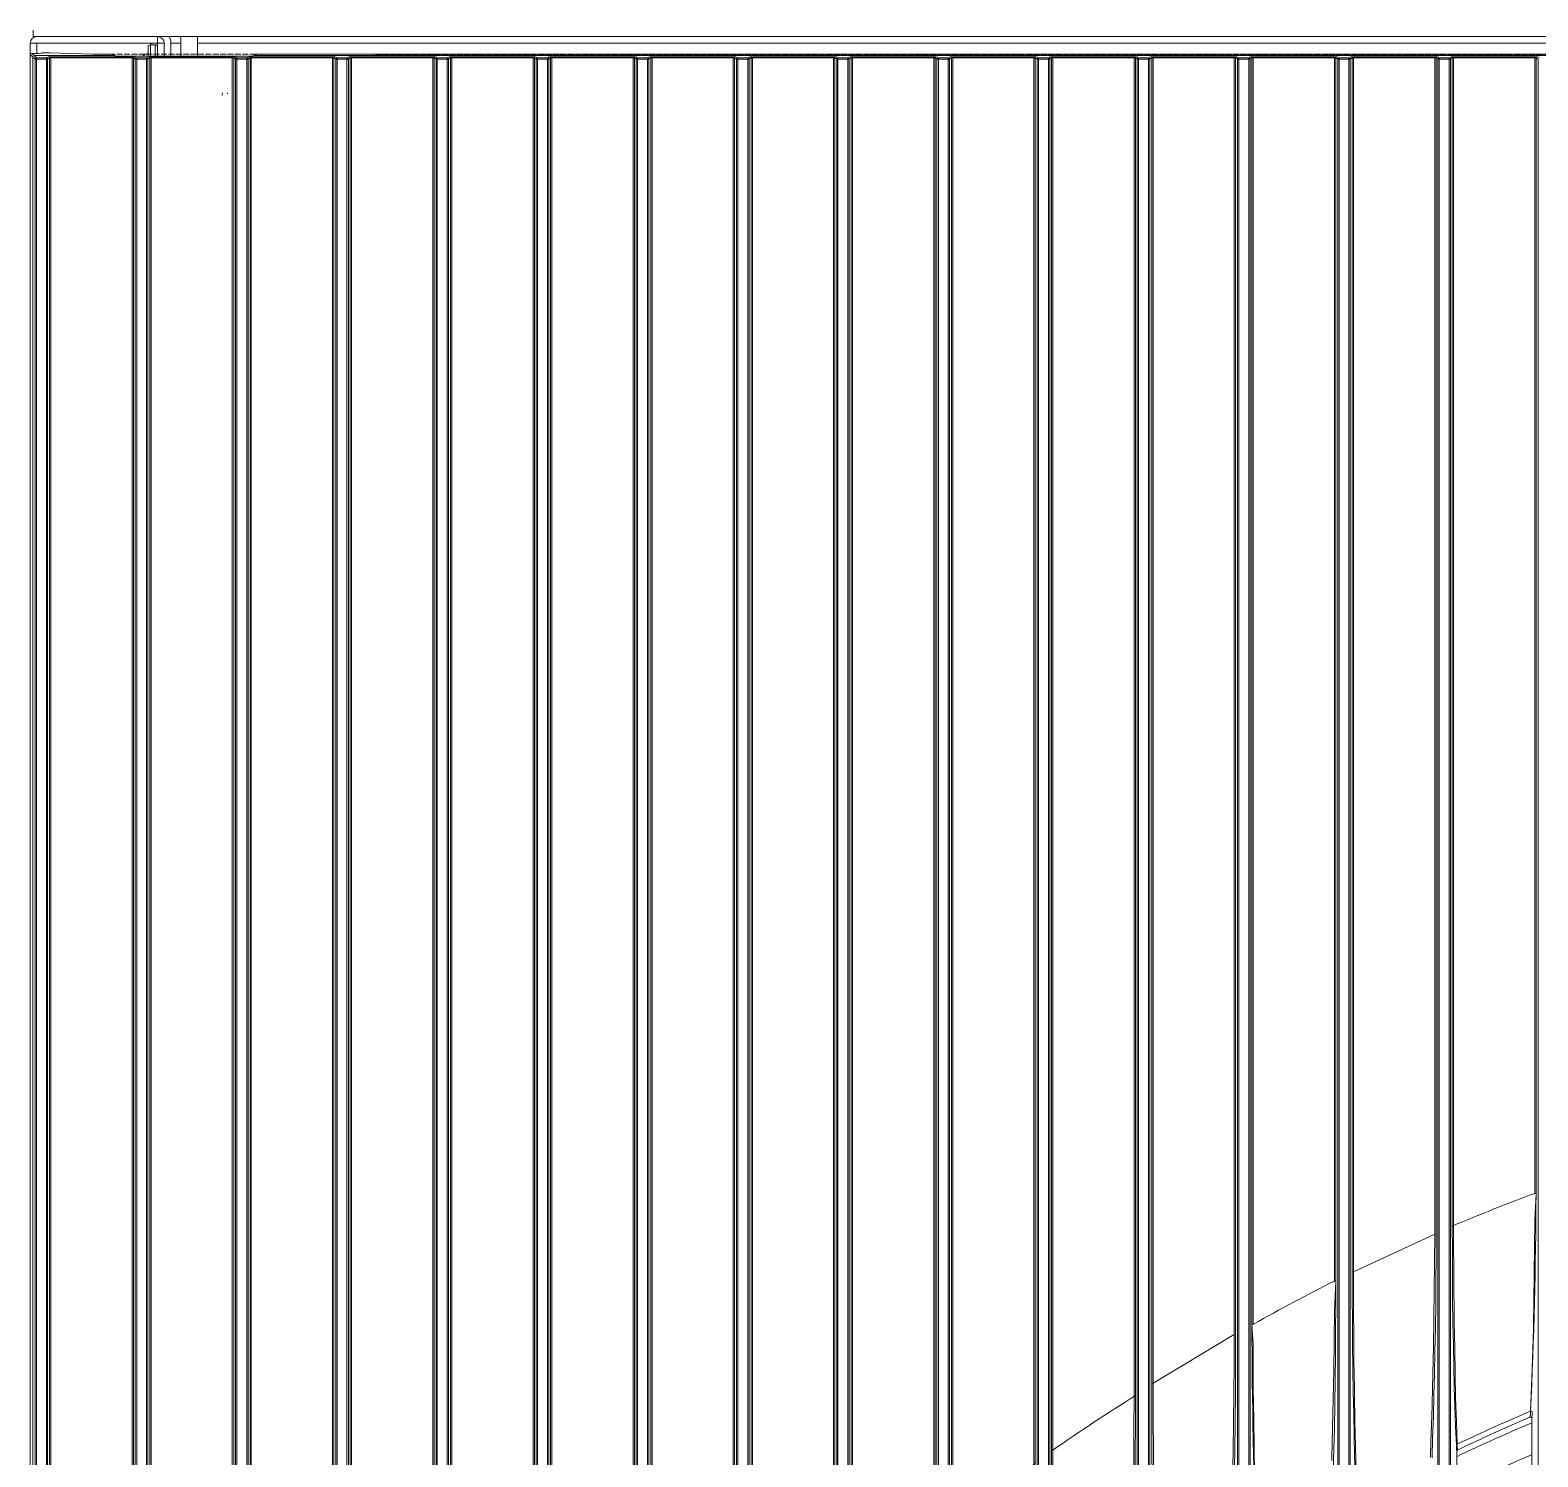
# Model space of a CAD drawing. Header units: millimetres. Extents: x 90740 to 167944, y -39332 to 25855.
# Drawn here: x 137529.7 to 137979.1, y 12606.7 to 13031.9 of the extents above; entities that cross this region are included whole.
import ezdxf

# ---------------------------------------------------------------- set-up
doc = ezdxf.new("R2010")
doc.units = ezdxf.units.MM
doc.linetypes.add('PDF_IMPORT', pattern=[1, 0.8, -0.2])
doc.layers.add('PDF4_Geometry', color=7, linetype='Continuous')

# ---------------------------------------------------------------- blocks, each defined once
blk = doc.blocks.new('200-A_10 bis 12')
at = {"layer": 'PDF4_Geometry', "lineweight": 13}
for p, q in [((6274.36, 3276.98), (7412.41, 3276.98)), ((6298.87, 3274.07), (6298.87, 3276.98)), ((6273.92, 3275.98), (6273.92, 2335.53)), ((6307.07, 3274.07), (6286.66, 3274.07)), ((6274.87, 2336.02), (6274.87, 3273.81)), ((6277.01, 3273.96), (6277.01, 2335.87)), ((6289.13, 2335.87), (6289.13, 3273.96)), ((6291.97, 3273.96), (6291.97, 2335.87)), ((6321.83, 2922.52), (6321.83, 3273.96)), ((6363.79, 3005.98), (6363.79, 3273.96)), ((6366.64, 2994.88), (6366.64, 3273.96)), ((6409.04, 3273.61), (6410.93, 3273.61)), ((6409.29, 2336.02), (6409.29, 3273.81)), ((6411.42, 3049.45), (6411.42, 3273.96)), ((6485.4, 2336.02), (6485.4, 3273.81))]:
    blk.add_line(p, q, dxfattribs=at)
for points in [[(6274.39, 3277.94), (6274.36, 3276.98)], [(6292.88, 3274.07), (6292.88, 3276.98)], [(6296.37, 3276.98), (6296.37, 3274.07)], [(6293.9, 3275.98), (6273.92, 3275.98)], [(6275.76, 3274.56), (6275.63, 3274.5), (6275.5, 3274.5), (6275.23, 3274.47), (6274.1, 3274.47), (6273.96, 3274.43), (6273.92, 3274.27)], [(6273.92, 3274.27), (6274.3, 3273.94), (6274.3, 2335.87), (6273.92, 2335.53), (6273.96, 2335.4), (6274.1, 2335.33)], [(6274.1, 3274.47), (6274.5, 3274.14), (6286.53, 3274.14), (6286.09, 3274.34)], [(6274.5, 3274.14), (6274.87, 3273.81), (6276.34, 3273.81), (6276.63, 3273.96), (6289.51, 3273.96), (6289.82, 3273.81), (6291.26, 3273.81), (6291.57, 3273.96), (6304.47, 3273.96), (6304.74, 3273.81), (6306.22, 3273.81), (6306.49, 3273.96), (6319.39, 3273.96), (6319.66, 3273.81), (6321.14, 3273.81), (6321.41, 3273.96), (6334.31, 3273.96), (6334.58, 3273.81), (6336.06, 3273.81), (6336.37, 3273.96), (6349.23, 3273.96), (6349.54, 3273.81), (6351.01, 3273.81), (6351.27, 3273.96), (6364.19, 3273.96), (6364.46, 3273.81), (6365.93, 3273.81), (6366.24, 3273.96), (6379.11, 3273.96), (6379.4, 3273.81), (6380.89, 3273.81), (6381.16, 3273.96), (6394.06, 3273.96), (6394.32, 3273.81), (6395.81, 3273.81), (6396.08, 3273.96), (6408.98, 3273.96), (6409.29, 3273.81), (6410.73, 3273.81), (6411.04, 3273.96), (6423.9, 3273.96), (6424.21, 3273.81), (6425.69, 3273.81), (6425.96, 3273.96), (6438.86, 3273.96), (6439.13, 3273.81), (6440.61, 3273.81), (6440.88, 3273.96), (6453.78, 3273.96), (6454.05, 3273.81), (6455.53, 3273.81), (6455.82, 3273.96), (6468.7, 3273.96), (6469.01, 3273.81), (6470.48, 3273.81), (6470.74, 3273.96), (6483.66, 3273.96), (6483.93, 3273.81), (6485.4, 3273.81), (6485.71, 3273.96), (6498.56, 3273.96), (6498.87, 3273.81)], [(6274.92, 3275.98), (6274.92, 3274.47)], [(6286.11, 3274.34), (6283.24, 3274.34), (6276.81, 3274.56), (6275.76, 3274.56), (6275.72, 3274.54), (6275.7, 3274.54), (6275.58, 3274.5)], [(6286.73, 3274.07), (6286.15, 3274.3), (6286.11, 3274.34)], [(6286.66, 3274.07), (6286.53, 3274.14)], [(6291.5, 3274.07), (6291.5, 3275.58)], [(6292.55, 3274.07), (6292.55, 3275.76), (6291.84, 3275.76), (6291.84, 3274.07)], [(6291.9, 3275.98), (6291.9, 3275.76)], [(6293.9, 3274.07), (6293.9, 3275.98)], [(6296.41, 3275.98), (6294.88, 3275.98), (6294.88, 3274.07)], [(6298.87, 3275.98), (7412.88, 3275.98)], [(6929.13, 3274.34), (6307.64, 3274.34), (6307.6, 3274.3), (6307.02, 3274.07)], [(6307.27, 3274.14), (6307.07, 3274.07)], [(6307.71, 3274.34), (6307.27, 3274.14), (6948.69, 3274.14)], [(6274.3, 2335.87), (6274.65, 2336.22), (6274.65, 3273.61), (6274.3, 3273.94)], [(6276.52, 3273.61), (6274.65, 3273.61), (6274.72, 3273.74), (6274.87, 3273.81), (6274.87, 3273.74)], [(6276.34, 3273.81), (6276.34, 2336.02), (6276.49, 2336.09), (6276.52, 2336.22), (6276.81, 2336.07), (6276.81, 3273.79), (6276.52, 3273.61), (6276.49, 3273.74), (6276.34, 3273.81), (6276.34, 3273.74)], [(6276.52, 3273.61), (6276.52, 2336.22)], [(6289.33, 3273.79), (6276.81, 3273.79), (6276.74, 3273.92), (6276.63, 3273.96)], [(6289.51, 3273.96), (6289.39, 3273.92), (6289.33, 3273.79)], [(6291.46, 3273.61), (6289.59, 3273.61), (6289.64, 3273.74), (6289.82, 3273.81), (6289.82, 3273.74)], [(6289.82, 3273.81), (6289.82, 2336.02), (6289.64, 2336.09), (6289.59, 2336.22)], [(6291.26, 3273.81), (6291.26, 2336.02), (6291.39, 2336.09), (6291.46, 2336.22), (6291.77, 2336.07), (6291.77, 3273.79), (6291.46, 3273.61), (6291.39, 3273.74), (6291.26, 3273.81)], [(6291.46, 3273.61), (6291.46, 2336.22)], [(6304.25, 3273.79), (6291.77, 3273.79), (6291.7, 3273.92), (6291.57, 3273.96)], [(6304.05, 2715.15), (6304.03, 2729.76), (6303.98, 2746.21), (6303.96, 2762.62), (6303.91, 2779.07), (6303.91, 2823.54), (6303.96, 2842.15), (6303.98, 2860.73), (6304.03, 2873.54), (6304.03, 2892.72), (6304.05, 2894.3), (6304.05, 3273.96)], [(6304.47, 3273.96), (6304.29, 3273.92), (6304.25, 3273.79)], [(6306.42, 3273.61), (6304.54, 3273.61), (6304.6, 3273.74), (6304.74, 3273.81), (6304.74, 3273.74)], [(6304.74, 3273.81), (6304.74, 2336.02), (6304.6, 2336.09), (6304.54, 2336.22)], [(6306.22, 3273.81), (6306.22, 2336.02), (6306.36, 2336.09), (6306.42, 2336.22), (6306.69, 2336.07), (6306.69, 2729.63), (6306.76, 2741.42), (6306.76, 2753.27), (6306.8, 2769.03), (6306.8, 2784.8), (6306.82, 2800.61), (6306.82, 2821.41), (6306.8, 2837.93), (6306.76, 2854.4), (6306.76, 2866.79), (6306.73, 2879.16), (6306.69, 2891.53), (6306.69, 3273.79), (6306.42, 3273.61), (6306.36, 3273.74), (6306.22, 3273.81)], [(6306.42, 3273.61), (6306.42, 2336.22)], [(6319.19, 3273.79), (6306.69, 3273.79), (6306.62, 3273.92), (6306.49, 3273.96)], [(6306.87, 3273.96), (6306.87, 2877.89), (6306.89, 2864.91), (6306.93, 2851.87), (6306.93, 2838.88), (6306.96, 2826.12), (6306.96, 2788.64), (6306.93, 2772.39), (6306.93, 2756.14), (6306.89, 2739.88), (6306.87, 2727.12)], [(6319.46, 2336.22), (6319.46, 3273.61), (6319.19, 3273.79), (6319.19, 2925.03), (6319.15, 2914.73), (6319.12, 2904.36), (6319.08, 2894.03), (6319.01, 2883.73), (6318.95, 2870.83), (6318.88, 2857.91), (6318.81, 2845.01), (6318.75, 2832.07), (6318.7, 2818.5), (6318.7, 2792.15)], [(6318.99, 2935.4), (6318.99, 3273.96)], [(6319.39, 3273.96), (6319.26, 3273.92), (6319.19, 3273.79)], [(6321.34, 3273.61), (6319.46, 3273.61), (6319.52, 3273.74), (6319.66, 3273.81), (6319.66, 3273.74)], [(6319.66, 3273.81), (6319.66, 2336.02), (6319.52, 2336.09), (6319.46, 2336.22)], [(6322.25, 2823.14), (6322.23, 2826.49), (6322.23, 2829.87), (6322.19, 2831.53), (6322.12, 2843.77), (6322.05, 2855.98), (6321.99, 2868.19), (6321.9, 2880.38), (6321.83, 2892.59), (6321.72, 2904.8), (6321.7, 2913.97), (6321.65, 2923.16), (6321.61, 2932.36), (6321.61, 3273.79), (6321.34, 3273.61), (6321.28, 3273.74), (6321.14, 3273.81)], [(6321.14, 3273.81), (6321.14, 2336.02), (6321.28, 2336.09), (6321.34, 2336.22), (6321.61, 2336.07), (6321.61, 2677.43), (6321.65, 2686.62), (6321.7, 2695.79), (6321.72, 2704.94), (6321.83, 2717.08), (6321.9, 2729.25), (6321.99, 2741.39), (6322.05, 2753.69), (6322.12, 2765.97), (6322.19, 2778.27), (6322.23, 2779.98), (6322.23, 2783.36), (6322.25, 2786.73), (6322.25, 2787.57), (6322.3, 2788.37)], [(6321.34, 3273.61), (6321.34, 2336.22)], [(6334.11, 3273.79), (6321.61, 3273.79), (6321.54, 3273.92), (6321.41, 3273.96)], [(6333.91, 3273.96), (6333.91, 2956.36), (6333.84, 2947.83), (6333.8, 2939.31), (6333.73, 2930.85), (6333.6, 2920.08), (6333.51, 2909.42), (6333.35, 2898.72), (6333.2, 2888.08), (6333.15, 2886.64), (6333.13, 2885.98), (6333.09, 2885.38), (6333.09, 2884.91), (6333.07, 2884.71), (6333.07, 2884.67), (6333.27, 2884.78), (6333.42, 2884.6)], [(6334.31, 3273.96), (6334.18, 3273.92), (6334.11, 3273.79)], [(6336.29, 3273.61), (6334.42, 3273.61), (6334.44, 3273.74), (6334.58, 3273.81), (6334.58, 3273.74)], [(6334.58, 3273.81), (6334.58, 2336.02), (6334.44, 2336.09), (6334.42, 2336.22)], [(6336.06, 3273.81), (6336.06, 2336.02), (6336.2, 2336.09), (6336.29, 2336.22), (6336.57, 2336.07), (6336.57, 2648.94), (6336.62, 2657.6), (6336.64, 2666.26), (6336.71, 2674.85), (6336.82, 2683.56), (6336.88, 2692.21), (6337.02, 2700.83), (6337.15, 2709.42), (6337.15, 2710.47), (6337.2, 2711.15), (6337.22, 2711.6)], [(6337.22, 2898.25), (6337.2, 2898.65), (6337.15, 2899.39), (6337.15, 2900.45), (6337.02, 2908.91), (6336.88, 2917.41), (6336.82, 2925.94), (6336.71, 2934.49), (6336.64, 2943.21), (6336.62, 2951.98), (6336.57, 2960.78), (6336.57, 3273.79), (6336.29, 3273.61), (6336.2, 3273.74), (6336.06, 3273.81)], [(6336.29, 3273.61), (6336.29, 2336.22)], [(6349.07, 3273.79), (6336.57, 3273.79), (6336.51, 3273.92), (6336.37, 3273.96)], [(6336.75, 3273.96), (6336.75, 2955.22), (6336.77, 2948.03), (6336.82, 2940.88), (6336.88, 2933.8), (6336.95, 2925.36), (6337.02, 2916.97), (6337.13, 2908.64), (6337.22, 2902.43)], [(6349.34, 2336.22), (6349.34, 3273.61), (6349.07, 3273.79), (6349.07, 2988.26), (6349.03, 2980.6), (6349.03, 2973.01), (6348.96, 2965.39), (6348.9, 2957.82), (6348.81, 2950.14), (6348.7, 2942.52), (6348.59, 2934.93), (6348.45, 2927.4), (6348.43, 2926.67), (6348.43, 2925.5), (6348.39, 2925.16), (6348.39, 2831.65)], [(6347.99, 2925.16), (6347.99, 2925.27), (6348.05, 2925.56), (6348.1, 2926.1), (6348.12, 2926.74), (6348.16, 2927.43), (6348.32, 2936.37), (6348.45, 2945.37), (6348.59, 2954.43), (6348.65, 2960.73), (6348.72, 2967.1), (6348.76, 2973.47), (6348.83, 2979.87), (6348.83, 2986.26), (6348.87, 2987.86), (6348.87, 3273.96)], [(6349.23, 3273.96), (6349.1, 3273.92), (6349.07, 3273.79)], [(6349.54, 3273.81), (6349.54, 2336.02), (6349.41, 2336.09), (6349.34, 2336.22)], [(6351.21, 3273.61), (6349.34, 3273.61), (6349.41, 3273.74), (6349.54, 3273.81), (6349.54, 3273.74)], [(6351.01, 3273.81), (6351.01, 2336.02), (6351.16, 2336.09), (6351.21, 2336.22), (6351.47, 2336.07), (6351.47, 2617.57), (6351.49, 2624.7), (6351.54, 2631.78), (6351.58, 2638.84), (6351.65, 2645.9), (6351.74, 2653.05), (6351.8, 2660.18), (6351.92, 2667.24), (6352.07, 2674.19)], [(6352.18, 2933.89), (6352.14, 2933.95), (6352.12, 2934.15), (6352.12, 2934.67), (6352.07, 2935.66), (6351.94, 2942.46), (6351.85, 2949.3), (6351.74, 2956.22), (6351.65, 2963.22), (6351.58, 2970.43), (6351.54, 2977.69), (6351.49, 2984.95), (6351.47, 2992.24), (6351.47, 3273.79), (6351.21, 3273.61), (6351.16, 3273.74), (6351.01, 3273.81)], [(6351.21, 3273.61), (6351.21, 2336.22)], [(6363.99, 3273.79), (6351.47, 3273.79), (6351.43, 3273.92), (6351.27, 3273.96)], [(6351.67, 3273.96), (6351.67, 2984.42), (6351.72, 2976.58), (6351.74, 2968.79), (6351.8, 2960.38), (6351.92, 2951.98), (6352.05, 2943.72), (6352.12, 2937.6), (6352.14, 2936.11), (6352.18, 2935.69), (6352.14, 2935.09), (6352.14, 2934.27), (6352.18, 2934.07)], [(6363.42, 2955.38), (6363.55, 2961.84), (6363.66, 2968.39), (6363.73, 2975.03), (6363.82, 2981.67), (6363.88, 2988.2), (6363.93, 2994.79), (6363.99, 3001.36), (6363.99, 3273.79), (6364.26, 3273.61), (6364.26, 2336.22)], [(6363.99, 3273.79), (6364.06, 3273.92), (6364.19, 3273.96)], [(6366.13, 3273.61), (6364.26, 3273.61), (6364.33, 3273.74), (6364.46, 3273.81)], [(6364.46, 3273.81), (6364.46, 2336.02), (6364.33, 2336.09), (6364.26, 2336.22)], [(6365.93, 3273.81), (6366.06, 3273.74), (6366.13, 3273.61)], [(6365.93, 3273.81), (6365.93, 2336.02), (6366.06, 2336.09), (6366.13, 2336.22), (6366.44, 2336.07), (6366.44, 2609.42), (6366.5, 2614.97), (6366.52, 2620.52), (6366.59, 2626.01), (6366.7, 2631.62), (6366.77, 2637.17), (6366.9, 2642.66), (6367.01, 2648.03), (6367.04, 2648.76), (6367.04, 2649.23), (6367.08, 2649.41), (6367.1, 2649.5)], [(6367.1, 2960.33), (6367.08, 2960.4), (6367.04, 2960.6), (6367.04, 2961.11), (6367.01, 2961.82), (6366.9, 2967.06), (6366.77, 2972.39), (6366.7, 2977.76), (6366.59, 2983.2), (6366.52, 2988.86), (6366.5, 2994.55), (6366.44, 3000.3), (6366.44, 3273.79), (6366.13, 3273.61), (6366.13, 2336.22)], [(6378.91, 3273.79), (6366.44, 3273.79), (6366.37, 3273.92), (6366.24, 3273.96)], [(6378.25, 2976.05), (6378.11, 2976.25), (6377.87, 2976.18), (6377.94, 2976.43), (6377.98, 2976.83), (6378.05, 2977.74), (6378.2, 2983.31), (6378.2, 2984.89), (6378.25, 2985.24), (6378.38, 2991.64), (6378.47, 2998.05), (6378.58, 3004.58), (6378.65, 3009.62), (6378.69, 3014.7), (6378.71, 3019.86), (6378.71, 3273.96)], [(6378.91, 3018.28), (6378.91, 3273.79), (6379.18, 3273.61), (6379.18, 2336.22)], [(6379.11, 3273.96), (6378.96, 3273.92), (6378.91, 3273.79)], [(6381.09, 3273.61), (6379.18, 3273.61), (6379.27, 3273.74), (6379.4, 3273.81), (6379.4, 3273.74)], [(6379.4, 3273.81), (6379.4, 2336.02), (6379.27, 2336.09), (6379.18, 2336.22)], [(6380.89, 3273.81), (6380.89, 2336.02), (6381.02, 2336.09), (6381.09, 2336.22), (6381.36, 2336.07), (6381.36, 2586.91), (6381.4, 2591.86), (6381.42, 2597.81), (6381.49, 2603.69), (6381.56, 2609.51), (6381.67, 2615.44), (6381.8, 2621.21), (6381.93, 2626.9)], [(6381.09, 3273.61), (6381.09, 2336.22)], [(6393.86, 3273.79), (6381.36, 3273.79), (6381.29, 3273.92), (6381.16, 3273.96)], [(6381.56, 3273.96), (6381.56, 3017.99), (6381.6, 3012), (6381.62, 3006.02), (6381.73, 3000.1), (6381.8, 2994.28), (6381.93, 2988.59), (6382.04, 2983), (6382.04, 2982.11), (6382.07, 2981.85), (6382.07, 2981.73), (6382.04, 2981.71)], [(6393.86, 2575.98), (6393.86, 2336.07), (6394.14, 2336.22), (6394.14, 3273.61), (6393.86, 3273.79), (6393.86, 3034.04), (6393.81, 3028.32), (6393.75, 3022.63), (6393.68, 3016.86), (6393.61, 3011.13), (6393.5, 3005.51), (6393.37, 3000.83), (6393.28, 2996.19)], [(6393.86, 3039.75), (6393.63, 3039.75), (6393.63, 3273.96)], [(6394.06, 3273.96), (6393.92, 3273.92), (6393.86, 3273.79)], [(6396.01, 3273.61), (6394.14, 3273.61), (6394.19, 3273.74), (6394.32, 3273.81), (6394.32, 3273.74)], [(6394.32, 3273.81), (6394.32, 2336.02), (6394.19, 2336.09), (6394.14, 2336.22)], [(6395.81, 3273.81), (6395.81, 2336.02), (6395.94, 2336.09), (6396.01, 2336.22), (6396.28, 2336.07), (6396.28, 2571.7), (6396.32, 2575.92), (6396.32, 2580.16), (6396.39, 2584.33), (6396.41, 2588.57), (6396.48, 2592.79), (6396.59, 2596.9), (6396.65, 2601.1), (6396.76, 2605.16), (6396.85, 2609.18), (6396.9, 2609.38), (6396.92, 2609.95), (6396.92, 2610.24), (6396.96, 2610.35)], [(6396.96, 2999.5), (6396.92, 2999.59), (6396.92, 2999.9), (6396.9, 3000.47), (6396.85, 3000.7), (6396.76, 3004.58), (6396.65, 3008.6), (6396.59, 3012.66), (6396.48, 3016.88), (6396.41, 3021.17), (6396.39, 3025.47), (6396.32, 3029.65), (6396.32, 3033.87), (6396.28, 3038.08), (6396.28, 3273.79), (6396.01, 3273.61), (6395.94, 3273.74), (6395.81, 3273.81)], [(6396.01, 3273.61), (6396.01, 2336.22)], [(6408.8, 3273.79), (6396.28, 3273.79), (6396.21, 3273.92), (6396.08, 3273.96)], [(6396.48, 3273.96), (6396.48, 3035.38), (6396.52, 3031.62), (6396.52, 3026.01), (6396.54, 3025.54), (6396.59, 3020.43), (6396.65, 3015.35), (6396.76, 3010.35), (6396.85, 3005.51), (6396.96, 3000.76), (6396.96, 3000.01), (6396.99, 2999.72), (6397.03, 2999.63), (6396.96, 2999.56)], [(6409.04, 2336.22), (6409.04, 3273.61), (6408.8, 3273.79), (6408.8, 3048.45)], [(6408.98, 3273.96), (6408.84, 3273.92), (6408.8, 3273.79)], [(6409.29, 3273.81), (6409.11, 3273.74), (6409.04, 3273.61), (6409.11, 3273.61)], [(6411.82, 3015.88), (6411.68, 3019.77), (6411.57, 3023.74), (6411.51, 3027.78), (6411.42, 3032.02), (6411.35, 3036.35), (6411.31, 3040.68), (6411.24, 3044.23), (6411.24, 3273.79), (6410.93, 3273.61), (6410.86, 3273.74), (6410.73, 3273.81)], [(6410.73, 3273.81), (6410.73, 2336.02), (6410.86, 2336.09), (6410.93, 2336.22), (6411.24, 2336.07), (6411.24, 2565.55), (6411.31, 2569.15), (6411.35, 2573.41), (6411.42, 2577.58), (6411.51, 2581.74), (6411.57, 2585.91), (6411.68, 2589.99), (6411.82, 2593.97)], [(6410.93, 3273.61), (6410.93, 2336.22)], [(6423.7, 3273.79), (6411.24, 3273.79), (6411.17, 3273.92), (6411.04, 3273.96)], [(6423.05, 2983.58), (6423.05, 3024.61), (6423.12, 3025.01), (6423.12, 3025.72), (6423.23, 3028.83), (6423.32, 3032), (6423.39, 3035.2), (6423.45, 3038.48), (6423.56, 3042.72), (6423.58, 3047.01), (6423.67, 3051.36), (6423.7, 3055.67), (6423.7, 3273.79), (6424.01, 3273.61), (6424.01, 2336.22)], [(6423.9, 3273.96), (6423.76, 3273.92), (6423.7, 3273.79)], [(6424.21, 3273.81), (6424.21, 2336.02), (6424.07, 2336.09), (6424.01, 2336.22)], [(6425.89, 3273.61), (6424.01, 3273.61), (6424.07, 3273.74), (6424.21, 3273.81), (6424.21, 3273.74)], [(6425.69, 3273.81), (6425.69, 2336.02), (6425.83, 2336.09), (6425.89, 2336.22), (6426.14, 2336.07), (6426.14, 2543.5), (6426.34, 2543.5)], [(6426.85, 3028.03), (6426.8, 3028.12), (6426.78, 3028.45), (6426.74, 3029.09), (6426.6, 3032.89), (6426.52, 3036.84), (6426.4, 3040.88), (6426.34, 3045.17), (6426.27, 3049.47), (6426.2, 3053.89), (6426.2, 3056.98), (6426.16, 3060.04), (6426.14, 3063.17), (6426.14, 3273.79), (6425.89, 3273.61), (6425.83, 3273.74), (6425.69, 3273.81)], [(6425.89, 3273.61), (6425.89, 2336.22)], [(6438.66, 3273.79), (6426.14, 3273.79), (6426.09, 3273.92), (6425.96, 3273.96)], [(6426.34, 3273.96), (6426.34, 3061.86), (6426.36, 3058.82), (6426.36, 3055.8), (6426.4, 3054.27), (6426.4, 3053.89), (6426.45, 3049.61), (6426.47, 3045.37), (6426.58, 3041.15), (6426.65, 3037.04), (6426.74, 3033.02), (6426.85, 3029.16), (6426.85, 3028.58), (6426.87, 3028.29), (6426.92, 3028.18), (6426.85, 3028.12)], [(6438.46, 2535.35), (6438.66, 2535.35), (6438.66, 2336.07), (6438.93, 2336.22), (6438.93, 3273.61), (6438.66, 3273.79), (6438.66, 3070.14), (6438.62, 3065.86), (6438.59, 3061.6), (6438.55, 3057.2), (6438.46, 3052.89), (6438.39, 3048.65), (6438.33, 3045.83), (6438.22, 3043.06), (6438.15, 3040.33), (6438.08, 3037.64), (6438.02, 3036.97), (6438.02, 3036.62), (6437.95, 3036.49)], [(6438.86, 3273.96), (6438.73, 3273.92), (6438.66, 3273.79)], [(6440.79, 3273.61), (6438.93, 3273.61), (6438.99, 3273.74), (6439.13, 3273.81), (6439.13, 3273.74)], [(6439.13, 3273.81), (6439.13, 2336.02), (6438.99, 2336.09), (6438.93, 2336.22)], [(6440.61, 3273.81), (6440.61, 2336.02), (6440.73, 2336.09), (6440.79, 2336.22), (6441.1, 2336.07), (6441.1, 2533.53), (6441.3, 2533.53)], [(6441.77, 3039.55), (6441.75, 3039.68), (6441.7, 3040.02), (6441.66, 3040.46), (6441.66, 3040.59), (6441.52, 3044.37), (6441.44, 3048.32), (6441.32, 3052.32), (6441.26, 3056.6), (6441.19, 3061), (6441.12, 3065.39), (6441.12, 3068.1), (6441.1, 3070.81), (6441.1, 3273.79), (6440.79, 3273.61), (6440.73, 3273.74), (6440.61, 3273.81)], [(6440.79, 3273.61), (6440.79, 2336.22)], [(6453.58, 3273.79), (6441.1, 3273.79), (6441.04, 3273.92), (6440.88, 3273.96)], [(6441.3, 3273.96), (6441.3, 3069.99), (6441.32, 3067.17), (6441.32, 3065.46), (6441.37, 3061.13), (6441.44, 3056.85), (6441.5, 3052.63), (6441.57, 3048.52), (6441.66, 3044.5), (6441.81, 3040.66), (6441.81, 3040.13), (6441.84, 3039.86), (6441.84, 3039.75), (6441.77, 3039.66)], [(6453.14, 3061.89), (6453.2, 3066.13), (6453.27, 3070.41), (6453.31, 3074.78), (6453.38, 3079.14), (6453.38, 3273.96)], [(6453.85, 2336.22), (6453.85, 3273.61), (6453.58, 3273.79), (6453.58, 3079.2), (6453.56, 3074.87), (6453.51, 3070.59), (6453.45, 3066.21), (6453.38, 3061.93), (6453.27, 3057.71), (6453.14, 3052.83), (6453.07, 3050.43), (6453, 3048.08), (6452.98, 3047.48), (6452.94, 3047.03), (6452.91, 3046.97)], [(6453.78, 3273.96), (6453.65, 3273.92), (6453.58, 3273.79)], [(6455.76, 3273.61), (6453.85, 3273.61), (6453.91, 3273.74), (6454.05, 3273.81), (6454.05, 3273.74)], [(6454.05, 3273.81), (6454.05, 2336.02), (6453.91, 2336.09), (6453.85, 2336.22)], [(6456.22, 3273.96), (6456.22, 3085.09), (6456.02, 3085.09), (6456.02, 3273.79), (6455.76, 3273.61), (6455.69, 3273.74), (6455.53, 3273.81)], [(6455.53, 3273.81), (6455.53, 2336.02), (6455.69, 2336.09), (6455.76, 2336.22), (6456.02, 2336.07), (6456.02, 2524.72), (6456.22, 2524.72)], [(6455.76, 3273.61), (6455.76, 2336.22)], [(6468.5, 3273.79), (6456.02, 3273.79), (6455.98, 3273.92), (6455.82, 3273.96)], [(6468.81, 2336.22), (6468.81, 3273.61), (6468.5, 3273.79), (6468.5, 3087.8), (6468.48, 3084.15), (6468.48, 3080.54), (6468.43, 3076.83), (6468.37, 3073.16), (6468.3, 3069.59), (6468.23, 3066.39), (6468.14, 3063.28)], [(6467.92, 3064.79), (6467.99, 3067.75), (6468.03, 3069.26), (6468.03, 3069.66), (6468.14, 3073.9), (6468.23, 3078.23), (6468.28, 3082.6), (6468.3, 3087.04), (6468.5, 3091.5), (6468.3, 3091.5), (6468.3, 3273.96)], [(6468.7, 3273.96), (6468.57, 3273.92), (6468.5, 3273.79)], [(6470.68, 3273.61), (6468.81, 3273.61), (6468.88, 3273.74), (6469.01, 3273.81), (6469.01, 3273.74)], [(6469.01, 3273.81), (6469.01, 2336.02), (6468.88, 2336.09), (6468.81, 2336.22)], [(6470.48, 3273.81), (6470.48, 2336.02), (6470.61, 2336.09), (6470.68, 2336.22), (6470.94, 2336.07), (6470.94, 2520.57), (6470.99, 2524.14), (6471.01, 2527.76), (6471.05, 2531.34), (6471.12, 2534.64), (6471.19, 2537.89), (6471.25, 2541.06), (6471.32, 2544.28), (6471.41, 2547.39), (6471.52, 2550.41), (6471.56, 2550.9), (6471.59, 2551.23), (6471.65, 2551.36)], [(6471.65, 3058.49), (6471.59, 3058.62), (6471.56, 3058.95), (6471.52, 3059.44), (6471.45, 3062.35), (6471.32, 3065.39), (6471.25, 3068.5), (6471.19, 3071.74), (6471.12, 3075.07), (6471.05, 3078.47), (6471.01, 3082.02), (6470.99, 3085.58), (6470.94, 3089.22), (6470.94, 3273.79), (6470.68, 3273.61), (6470.61, 3273.74), (6470.48, 3273.81)], [(6470.68, 3273.61), (6470.68, 2336.22)], [(6483.46, 3273.79), (6470.94, 3273.79), (6470.88, 3273.92), (6470.74, 3273.96)], [(6471.14, 3092.88), (6470.94, 3092.88), (6471.14, 3092.88), (6483.26, 3098.5), (6483.26, 3273.96)], [(6471.14, 3273.96), (6471.14, 3086.73), (6471.19, 3083.6), (6471.21, 3080.47), (6471.21, 3078.91), (6471.25, 3078.51), (6471.28, 3074.54), (6471.34, 3070.61), (6471.45, 3066.81), (6471.56, 3063.08), (6471.7, 3059.55), (6471.7, 3059.09), (6471.72, 3058.8), (6471.72, 3058.69), (6471.65, 3058.6)], [(6483.73, 2336.22), (6483.73, 3273.61), (6483.46, 3273.79), (6483.46, 3094.99), (6483.44, 3091.53), (6483.4, 3088.06), (6483.38, 3084.55), (6483.29, 3081.09), (6483.22, 3077.69), (6483.15, 3074.45), (6483.06, 3071.28), (6482.95, 3068.17), (6482.87, 3065.17)], [(6482.62, 3065.26), (6482.69, 3067.61), (6482.8, 3070.06), (6482.89, 3072.92), (6482.95, 3075.87), (6483, 3077.36), (6483, 3077.76), (6483.06, 3081.76), (6483.13, 3085.89), (6483.2, 3090.04), (6483.22, 3094.28), (6483.26, 3098.5)], [(6483.66, 3273.96), (6483.51, 3273.92), (6483.46, 3273.79)], [(6485.6, 3273.61), (6483.73, 3273.61), (6483.78, 3273.74), (6483.93, 3273.81), (6483.93, 3273.74)], [(6483.93, 3273.81), (6483.93, 2336.02), (6483.78, 2336.09), (6483.73, 2336.22)], [(6485.4, 3273.81), (6485.53, 3273.74), (6485.6, 3273.61), (6485.86, 3273.79), (6485.86, 3099.7), (6485.91, 3096.03), (6485.91, 3092.35), (6485.93, 3088.79), (6485.97, 3085.24), (6486.04, 3082.02), (6486.11, 3078.8), (6486.17, 3075.7), (6486.28, 3072.76), (6486.37, 3069.86), (6486.48, 3067.08), (6486.48, 3066.66), (6486.51, 3066.33), (6486.55, 3066.19), (6486.62, 3066.26), (6486.68, 3066.35), (6486.64, 3066.46), (6486.62, 3066.79), (6486.62, 3067.21), (6486.48, 3070.59), (6486.37, 3074.12), (6486.31, 3077.76), (6486.24, 3081.49), (6486.17, 3085.29), (6486.17, 3085.69), (6486.15, 3087.24), (6486.11, 3090.35), (6486.11, 3093.48), (6486.06, 3096.59), (6486.06, 3273.96)], [(6485.6, 2336.22), (6485.6, 3273.61)], [(6498.36, 3273.79), (6485.86, 3273.79), (6485.84, 3273.92), (6485.71, 3273.96)], [(6498.18, 2505.29), (6498.36, 2505.29), (6498.36, 2336.07), (6498.67, 2336.22), (6498.67, 3273.61), (6498.36, 3273.79), (6498.36, 3104.58), (6498.18, 3104.58), (6498.18, 3273.96)], [(6498.56, 3273.96), (6498.43, 3273.92), (6498.36, 3273.79)], [(6302.6, 3268.59), (6302.56, 3268.32), (6302.56, 3268.26), (6302.49, 3268.26)], [(6303.38, 3268.55), (6303.34, 3268.55), (6303.34, 3268.52), (6303.32, 3268.46), (6303.27, 3268.59)], [(6441.3, 3076.29), (6441.1, 3076.29), (6441.3, 3076.29), (6453.38, 3083.53)], [(6437.39, 2945.79), (6437.82, 2946.17), (6437.95, 2946.7), (6437.95, 3036.49), (6437.84, 3036.64), (6437.64, 3036.64), (6437.71, 3036.77), (6437.75, 3037.11), (6437.82, 3037.75), (6437.91, 3041.19), (6438.02, 3044.03), (6438.08, 3046.9), (6438.11, 3048.39), (6438.11, 3048.72), (6438.22, 3053.74), (6438.33, 3058.82), (6438.39, 3064.04), (6438.42, 3069.23), (6438.46, 3074.47)], [(6486.55, 3066.19), (6486.55, 2964.93), (6486.37, 2964.75), (6486.31, 2964.59), (6486.28, 2964.22), (6486.24, 2963.68), (6486.24, 2963.02), (6486.22, 2962.28), (6486.22, 2961.51), (6486.24, 2960.73), (6486.24, 2960.06), (6486.28, 2959.58), (6486.31, 2959.24), (6486.37, 2959.13), (6486.55, 2959.07)]]:
    blk.add_lwpolyline(points, dxfattribs=at)
at = {"layer": 'PDF4_Geometry', "linetype": 'PDF_IMPORT', "lineweight": 13, "ltscale": 1.101927}
blk.add_lwpolyline([(6948.85, 3274.27), (6283.82, 3274.34)], dxfattribs=at)
at = {"layer": 'PDF4_Geometry', "lineweight": 13}
for points in [[(6289.33, 3273.79), (6289.33, 2336.07), (6289.59, 2336.22), (6289.59, 3273.61)], [(6304.25, 2715.15), (6304.25, 2336.07), (6304.54, 2336.22), (6304.54, 3273.61), (6304.25, 3273.79), (6304.25, 2894.7), (6304.23, 2879.76), (6304.23, 2864.77), (6304.18, 2849.83), (6304.16, 2834.84), (6304.16, 2772.32), (6304.23, 2753.27), (6304.23, 2727.85)]]:
    blk.add_lwpolyline(points, close=True, dxfattribs=at)
for points in [[(6333.42, 2884.64), (6333.47, 2884.87), (6333.47, 2885.31), (6333.51, 2885.93), (6333.53, 2886.62), (6333.53, 2888.04), (6333.64, 2897.61), (6333.73, 2907.18), (6333.84, 2916.77), (6333.93, 2926.41), (6334, 2934.02), (6334.04, 2941.68), (6334.11, 2949.34), (6334.11, 3273.79), (6334.42, 3273.61), (6334.42, 2336.22), (6334.11, 2336.07), (6333.91, 2645.12, -0.022132), (6321.61, 2668.26), (6321.83, 2668.26)], [(6392.83, 2994.88, 0.015028), (6382, 2981.65), (6382.04, 2981.65), (6382, 2981.73), (6381.96, 2982), (6381.93, 2982.6), (6381.93, 2982.93), (6381.8, 2988.46), (6381.67, 2994.08), (6381.56, 2999.83), (6381.49, 3005.82), (6381.42, 3011.86), (6381.4, 3017.95), (6381.36, 3022.94), (6381.36, 3273.79), (6381.09, 3273.61), (6381.02, 3273.74), (6380.89, 3273.81)], [(6408.6, 3273.96), (6408.6, 3052.76), (6408.73, 3052.76), (6408.6, 3052.76, 0.012459), (6396.28, 3042.37), (6396.48, 3042.37)], [(6423.52, 3273.96), (6423.52, 3064.31), (6423.7, 3064.31, 0.010248), (6411.42, 3055.07), (6411.24, 3055.07)], [(6426.14, 3066.33), (6426.2, 3066.33), (6426.34, 3066.33, -0.010284), (6438.66, 3074.47), (6438.46, 3074.47), (6438.46, 3273.96)], [(6486.06, 3099.7), (6485.86, 3099.7, -0.011232), (6498.18, 3104.58)], [(6497.72, 3071.05), (6497.61, 3071.21), (6497.41, 3071.21), (6497.45, 3071.28), (6497.52, 3071.61), (6497.54, 3072.14), (6497.65, 3074.54), (6497.72, 3077.05), (6497.81, 3079.94), (6497.92, 3082.87), (6497.96, 3084.4), (6497.96, 3084.75), (6498.05, 3088.59), (6498.1, 3092.52), (6498.12, 3096.52), (6498.18, 3100.52), (6498.36, 3104.58, -0.010761), (6497.54, 3072.14), (6497.72, 3072.1), (6497.79, 3072.01), (6497.79, 3071.48), (6497.72, 3071.12), (6497.72, 2967.39)], [(6456.69, 3049.65), (6456.73, 3049.78), (6456.8, 3049.85), (6456.76, 3049.96), (6456.73, 3050.25), (6456.73, 3050.76), (6456.6, 3054.54), (6456.49, 3058.47), (6456.42, 3062.48), (6456.36, 3066.66), (6456.29, 3070.88), (6456.29, 3071.25), (6456.27, 3072.79), (6456.22, 3075.94), (6456.22, 3082.11), (6456.02, 3085.09, 0.009808), (6456.73, 3050.76), (6456.67, 3050.72), (6456.6, 3050.65), (6456.62, 3050.12), (6456.67, 3049.78), (6456.69, 3049.65)], [(6497.54, 3072.14, 0.010255), (6486.62, 3067.21), (6486.51, 3067.15), (6486.48, 3067.08)]]:
    blk.add_lwpolyline(points, format="xyb", dxfattribs=at)
for centre, radius, start, end in [((6597.68, 2833.4), 288.72, 116.6221, 119.3365), ((6617.24, 2790.03), 304.77, 113.0882, 115.3862), ((6595.05, 2841.62), 249.49, 113.0385, 115.7428), ((6609.31, 2811.05), 277.99, 113.6775, 116.2062)]:
    blk.add_arc(centre, radius, start, end, dxfattribs=at)
for points in [[(6274.92, 3276.98), (6274.36, 3276.98), (6273.92, 3276.56), (6273.92, 3275.98)], [(6293.9, 3275.98), (6293.9, 3276.56), (6293.46, 3276.98), (6292.88, 3276.98)], [(6294.88, 3275.98), (6294.88, 3276.38), (6294.79, 3276.72), (6294.61, 3276.98)], [(6274.1, 3274.47), (6274.01, 3274.47), (6273.92, 3274.41), (6273.92, 3274.27)], [(6275.76, 3274.56), (6275.72, 3274.56), (6275.72, 3274.54), (6275.7, 3274.54)], [(6276.92, 3275.98), (6276.85, 3275.98), (6276.81, 3275.98), (6276.78, 3275.98)], [(6286.15, 3274.3), (6286.11, 3274.34), (6286.09, 3274.34), (6286.09, 3274.34)], [(6291.5, 3274.5), (6291.17, 3274.36), (6290.86, 3274.23), (6290.62, 3274.07)], [(6291.84, 3275.76), (6291.7, 3275.76), (6291.57, 3275.69), (6291.5, 3275.58)], [(6292.88, 3275.58), (6292.81, 3275.69), (6292.68, 3275.76), (6292.55, 3275.76)], [(6307.71, 3274.34), (6307.67, 3274.34), (6307.64, 3274.34), (6307.6, 3274.3)]]:
    blk.add_open_spline(points, degree=3, dxfattribs=at)

msp = doc.modelspace()

# ---------------------------------------------------------------- block references
at = {"xscale": 2, "yscale": 2, "zscale": 2}
msp.add_blockref('200-A_10 bis 12', (124981.88, 6476.06, 0.84), dxfattribs=at)

doc.saveas('drawing.dxf')
